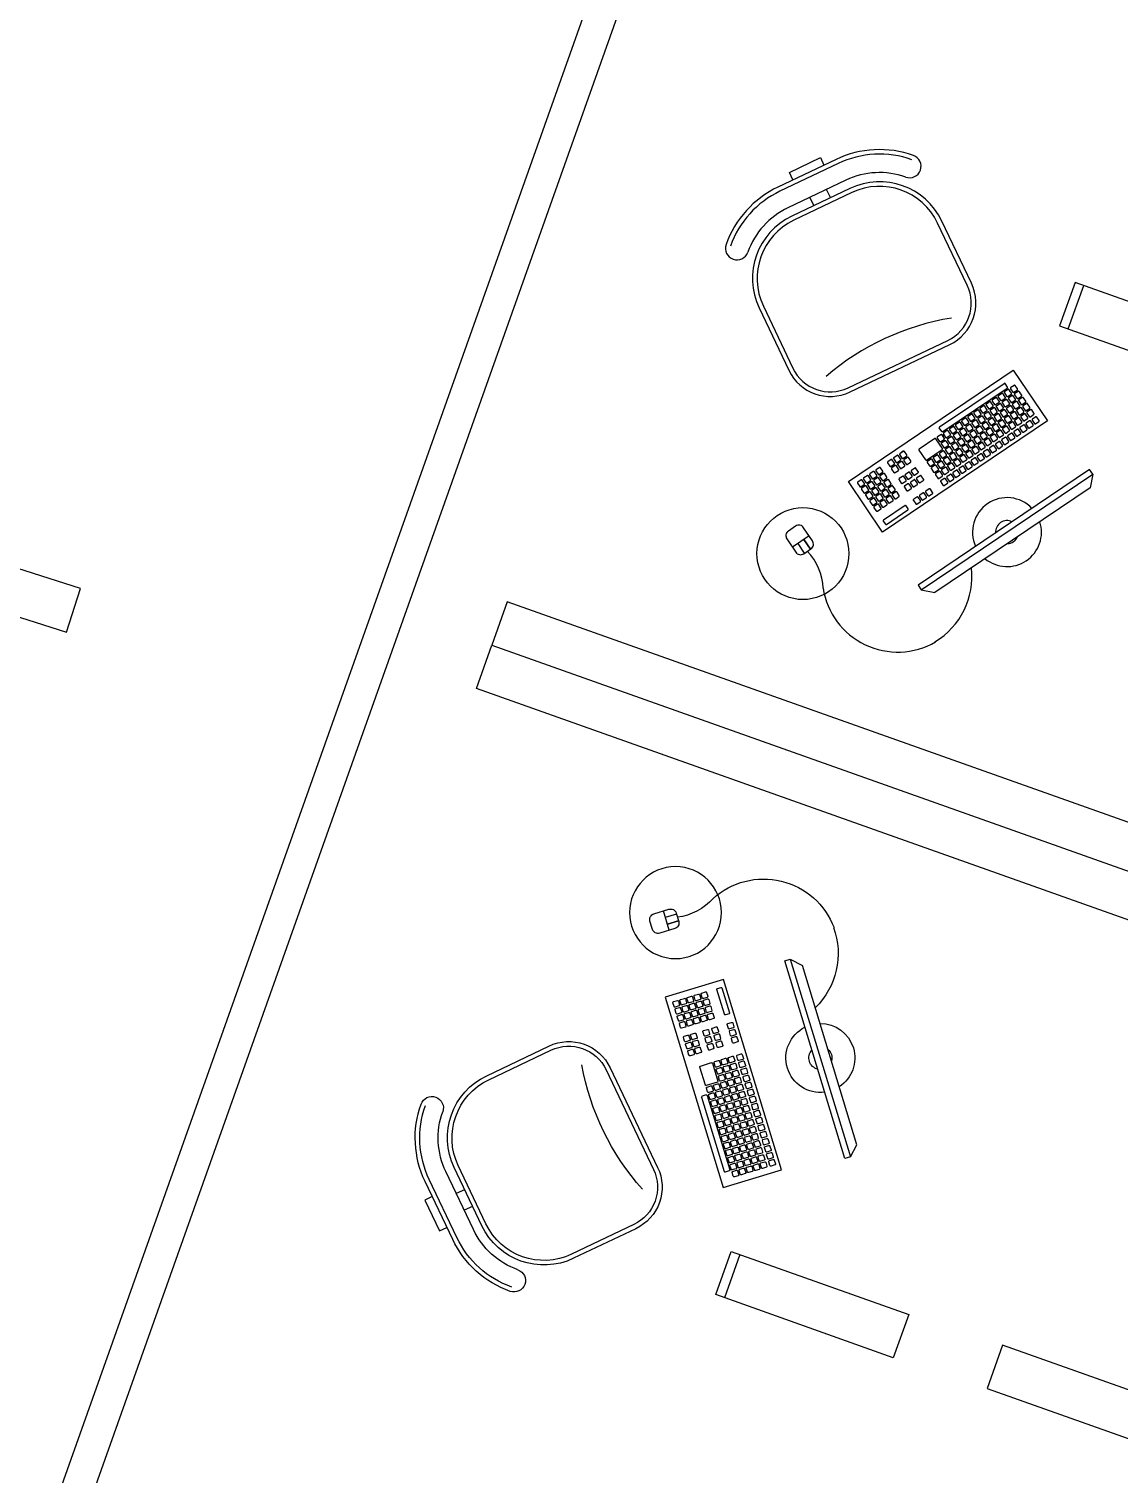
# Model space of a CAD drawing. Extents: x -1.7 to 87, y -33.6 to 19.
# Drawn here: x 42.732 to 45.104, y 6.412 to 9.556 of the extents above; entities that cross this region are included whole.
import ezdxf

# ---------------------------------------------------------------- set-up
doc = ezdxf.new("R2010")
doc.units = 0
for name, color, linetype in [('AR-ARMÁRIOS', 2, 'Continuous'), ('AR-DIV', 2, 'Continuous'), ('AR-MOB', 2, 'Continuous')]:
    doc.layers.add(name, color=color, linetype=linetype)

# ---------------------------------------------------------------- blocks, each defined once
blk = doc.blocks.new('CADEIRA-S')
at = {"color": 2}
for p, q in [((0.0718, 0.2686), (-0.0682, 0.2686)), ((0.0718, 0.2186), (-0.0682, 0.2186)), ((0.0718, 0.1986), (-0.0682, 0.1986)), ((-0.2182, 0.0486), (-0.2182, -0.1014)), ((0.2218, -0.1014), (0.2218, 0.0486)), ((-0.1182, -0.2014), (0.1218, -0.2014))]:
    blk.add_line(p, q, dxfattribs=at)
at = {"color": 1}
for p, q in [((0.0718, 0.2586), (-0.0682, 0.2586)), ((-0.0148, 0.1986), (-0.0149, 0.2186)), ((0.0252, 0.1986), (0.0251, 0.2186)), ((0.0718, 0.1886), (-0.0682, 0.1886)), ((-0.2082, 0.0486), (-0.2082, -0.1014)), ((0.2118, -0.1014), (0.2118, 0.0486)), ((-0.1182, -0.1914), (0.1218, -0.1914))]:
    blk.add_line(p, q, dxfattribs=at)
at = {"color": 2}
blk.add_lwpolyline([(-0.032, 0.2686), (-0.032, 0.2867), (0.0426, 0.2867), (0.0426, 0.2686)], dxfattribs=at)
for centre, radius, start, end in [((-0.0682, 0.0486), 0.22, 90, 135), ((0.0718, 0.0486), 0.22, 45, 90), ((-0.2061, 0.1864), 0.025, 135, 315), ((-0.0682, 0.0486), 0.15, 90, 180), ((-0.0682, 0.0486), 0.17, 90, 135), ((0.0718, 0.0486), 0.17, 45, 90), ((0.0718, 0.0486), 0.15, 0, 90), ((0.2097, 0.1864), 0.025, 225, 45), ((-0.1182, -0.1014), 0.1, 180, 270), ((0.1218, -0.1014), 0.1, 270, 0)]:
    blk.add_arc(centre, radius, start, end, dxfattribs=at)
at = {"color": 1}
for centre, radius, start, end in [((-0.0682, 0.0486), 0.21, 90, 135), ((0.0718, 0.0486), 0.21, 45, 90), ((-0.0682, 0.0486), 0.14, 90, 180), ((0.0718, 0.0486), 0.14, 0, 90), ((-0.1182, -0.1014), 0.09, 180, 270), ((0.1218, -0.1014), 0.09, 270, 0), ((-0.0052, -0.6823), 0.5534, 73.6911, 105.2491)]:
    blk.add_arc(centre, radius, start, end, dxfattribs=at)
blk = doc.blocks.new('CPU')
at = {"color": 1}
blk.add_line((1.1721, 1.0512), (1.1721, 0.9512), dxfattribs=at)
blk.add_lwpolyline([(0.7821, 0.9512), (1.1921, 0.9512), (1.1921, 1.0512), (0.7821, 1.0512)], close=True, dxfattribs=at)
blk = doc.blocks.new('estacao de trabalho 290 x 150')
at = {"color": 252}
for p, q in [((-0.691, 0.7737), (-0.5904, 0.9098)), ((-0.681, 0.7663), (-0.5804, 0.9024)), ((-0.5808, 0.9046), (-0.5882, 0.9101)), ((-0.5718, 0.898), (-0.5753, 0.9006)), ((-0.6832, 0.7659), (-0.6907, 0.7714)), ((-0.6743, 0.7593), (-0.6777, 0.7619)), ((-0.6921, 0.7463), (-0.7165, 0.7132)), ((-0.6934, 0.6962), (-0.669, 0.7293)), ((-0.6693, 0.7315), (-0.6898, 0.7467)), ((-0.7501, 0.6937), (-0.7475, 0.6972)), ((-0.7162, 0.711), (-0.6957, 0.6958)), ((-0.7401, 0.6863), (-0.7375, 0.6898)), ((-0.7044, 0.5873), (-0.7381, 0.5416)), ((-0.7289, 0.5348), (-0.6952, 0.5804)), ((-0.6955, 0.5827), (-0.7022, 0.5876)), ((-0.7378, 0.5394), (-0.7311, 0.5345))]:
    blk.add_line(p, q, dxfattribs=at)
at = {"color": 2}
for p, q in [((-0.3423, 0.788), (-0.3379, 0.7583)), ((-0.3379, 0.7583), (-0.5801, 0.4305)), ((-0.8789, 0.4551), (-0.905, 0.4198)), ((-0.8666, 0.4291), (-0.887, 0.4442)), ((-0.887, 0.4442), (-0.8666, 0.4291)), ((-0.8758, 0.4167), (-0.8962, 0.4318)), ((-0.6097, 0.426), (-0.5801, 0.4305))]:
    blk.add_line(p, q, dxfattribs=at)
for points in [[(-0.8381, 0.5953), (-0.5809, 0.9435), (-0.4743, 0.8647), (-0.7315, 0.5165)], [(-1.45, 0), (1.45, 0), (1.45, 0.1), (-1.45, 0.1)]]:
    blk.add_lwpolyline(points, close=True, dxfattribs=at)
at = {"color": 252}
for points in [[(-0.5588, 0.9083), (-0.5658, 0.9134, 0.414214), (-0.5684, 0.913), (-0.5736, 0.9061, 0.414214), (-0.5732, 0.9034), (-0.5662, 0.8983, 0.414214), (-0.5636, 0.8987), (-0.5584, 0.9057, 0.414214)], [(-0.5778, 0.8826), (-0.5848, 0.8877, 0.414214), (-0.5874, 0.8873), (-0.5926, 0.8804, 0.414214), (-0.5922, 0.8777), (-0.5852, 0.8726, 0.414214), (-0.5826, 0.873), (-0.5774, 0.8799, 0.414214)], [(-0.5683, 0.8954), (-0.5753, 0.9006, 0.414214), (-0.5779, 0.9002), (-0.5831, 0.8932, 0.414214), (-0.5827, 0.8906), (-0.5757, 0.8854, 0.414214), (-0.5731, 0.8858), (-0.5679, 0.8928, 0.414214)], [(-0.5555, 0.8859), (-0.5624, 0.8911, 0.414214), (-0.5651, 0.8907), (-0.5702, 0.8837, 0.414214), (-0.5698, 0.8811), (-0.5629, 0.8759, 0.414214), (-0.5602, 0.8763), (-0.5551, 0.8833, 0.414214)], [(-0.546, 0.8988), (-0.5529, 0.9039, 0.414214), (-0.5556, 0.9035), (-0.5607, 0.8966, 0.414214), (-0.5603, 0.8939), (-0.5533, 0.8888, 0.414214), (-0.5507, 0.8892), (-0.5456, 0.8962, 0.414214)], [(-0.5426, 0.8764), (-0.5495, 0.8816, 0.414214), (-0.5522, 0.8812), (-0.5573, 0.8742, 0.414214), (-0.5569, 0.8716), (-0.55, 0.8664, 0.414214), (-0.5473, 0.8668), (-0.5422, 0.8738, 0.414214)], [(-0.5331, 0.8893), (-0.54, 0.8944, 0.414214), (-0.5427, 0.894), (-0.5478, 0.8871, 0.414214), (-0.5474, 0.8844), (-0.5405, 0.8793, 0.414214), (-0.5378, 0.8797), (-0.5327, 0.8866, 0.414214)], [(-0.5202, 0.8798), (-0.5272, 0.8849, 0.414214), (-0.5298, 0.8845), (-0.535, 0.8776, 0.414214), (-0.5346, 0.8749), (-0.5276, 0.8698, 0.414214), (-0.525, 0.8702), (-0.5198, 0.8771, 0.414214)], [(-0.6064, 0.844), (-0.6133, 0.8491, 0.414214), (-0.616, 0.8487), (-0.6211, 0.8417, 0.414214), (-0.6207, 0.8391), (-0.6137, 0.834, 0.414214), (-0.6111, 0.8344), (-0.606, 0.8413, 0.414214)], [(-0.5969, 0.8568), (-0.6038, 0.862, 0.414214), (-0.6065, 0.8616), (-0.6116, 0.8546, 0.414214), (-0.6112, 0.852), (-0.6042, 0.8468, 0.414214), (-0.6016, 0.8472), (-0.5965, 0.8542, 0.414214)], [(-0.5873, 0.8697), (-0.5943, 0.8748, 0.414214), (-0.5969, 0.8744), (-0.6021, 0.8675, 0.414214), (-0.6017, 0.8648), (-0.5947, 0.8597, 0.414214), (-0.5921, 0.8601), (-0.5869, 0.8671, 0.414214)], [(-0.584, 0.8473), (-0.5909, 0.8525, 0.414214), (-0.5936, 0.8521), (-0.5987, 0.8451, 0.414214), (-0.5983, 0.8425), (-0.5914, 0.8373, 0.414214), (-0.5887, 0.8377), (-0.5836, 0.8447, 0.414214)], [(-0.5745, 0.8602), (-0.5814, 0.8653, 0.414214), (-0.5841, 0.8649), (-0.5892, 0.858, 0.414214), (-0.5888, 0.8553), (-0.5819, 0.8502, 0.414214), (-0.5792, 0.8506), (-0.5741, 0.8575, 0.414214)], [(-0.565, 0.8731), (-0.5719, 0.8782, 0.414214), (-0.5746, 0.8778), (-0.5797, 0.8708, 0.414214), (-0.5793, 0.8682), (-0.5724, 0.8631, 0.414214), (-0.5697, 0.8635), (-0.5646, 0.8704, 0.414214)], [(-0.5616, 0.8507), (-0.5686, 0.8558, 0.414214), (-0.5712, 0.8554), (-0.5763, 0.8485, 0.414214), (-0.5759, 0.8458), (-0.569, 0.8407, 0.414214), (-0.5663, 0.8411), (-0.5612, 0.848, 0.414214)], [(-0.5521, 0.8636), (-0.5591, 0.8687, 0.414214), (-0.5617, 0.8683), (-0.5668, 0.8613, 0.414214), (-0.5664, 0.8587), (-0.5595, 0.8536, 0.414214), (-0.5568, 0.8539), (-0.5517, 0.8609, 0.414214)], [(-0.5392, 0.854), (-0.5462, 0.8592, 0.414214), (-0.5488, 0.8588), (-0.554, 0.8518, 0.414214), (-0.5536, 0.8492), (-0.5466, 0.844, 0.414214), (-0.544, 0.8444), (-0.5388, 0.8514, 0.414214)], [(-0.5297, 0.8669), (-0.5367, 0.8721, 0.414214), (-0.5393, 0.8717), (-0.5445, 0.8647, 0.414214), (-0.5441, 0.8621), (-0.5371, 0.8569, 0.414214), (-0.5345, 0.8573), (-0.5293, 0.8643, 0.414214)], [(-0.5264, 0.8445), (-0.5333, 0.8497, 0.414214), (-0.536, 0.8493), (-0.5411, 0.8423, 0.414214), (-0.5407, 0.8397), (-0.5338, 0.8345, 0.414214), (-0.5311, 0.8349), (-0.526, 0.8419, 0.414214)], [(-0.5169, 0.8574), (-0.5238, 0.8625, 0.414214), (-0.5265, 0.8621), (-0.5316, 0.8552, 0.414214), (-0.5312, 0.8525), (-0.5242, 0.8474, 0.414214), (-0.5216, 0.8478), (-0.5165, 0.8548, 0.414214)], [(-0.5073, 0.8703), (-0.5143, 0.8754, 0.414214), (-0.5169, 0.875), (-0.5221, 0.8681, 0.414214), (-0.5217, 0.8654), (-0.5147, 0.8603, 0.414214), (-0.5121, 0.8607), (-0.507, 0.8676, 0.414214)], [(-0.501, 0.8466), (-0.508, 0.8518, 0.414214), (-0.5106, 0.8514), (-0.5158, 0.8444, 0.414214), (-0.5154, 0.8418), (-0.5084, 0.8366, 0.414214), (-0.5058, 0.837), (-0.5006, 0.844, 0.414214)], [(-0.4915, 0.8595), (-0.4985, 0.8646, 0.414214), (-0.5011, 0.8642), (-0.5063, 0.8573, 0.414214), (-0.5059, 0.8546), (-0.4989, 0.8495, 0.414214), (-0.4963, 0.8499), (-0.4911, 0.8569, 0.414214)], [(-0.6254, 0.8182), (-0.6323, 0.8234, 0.414214), (-0.635, 0.823), (-0.6401, 0.816, 0.414214), (-0.6397, 0.8134), (-0.6328, 0.8082, 0.414214), (-0.6301, 0.8086), (-0.625, 0.8156, 0.414214)], [(-0.6159, 0.8311), (-0.6228, 0.8362, 0.414214), (-0.6255, 0.8358), (-0.6306, 0.8289, 0.414214), (-0.6302, 0.8262), (-0.6233, 0.8211, 0.414214), (-0.6206, 0.8215), (-0.6155, 0.8284, 0.414214)], [(-0.603, 0.8216), (-0.61, 0.8267, 0.414214), (-0.6126, 0.8263), (-0.6177, 0.8194, 0.414214), (-0.6173, 0.8167), (-0.6104, 0.8116, 0.414214), (-0.6077, 0.812), (-0.6026, 0.8189, 0.414214)], [(-0.5935, 0.8345), (-0.6004, 0.8396, 0.414214), (-0.6031, 0.8392), (-0.6082, 0.8322, 0.414214), (-0.6078, 0.8296), (-0.6009, 0.8245, 0.414214), (-0.5982, 0.8249), (-0.5931, 0.8318, 0.414214)], [(-0.5901, 0.8121), (-0.5971, 0.8172, 0.414214), (-0.5997, 0.8168), (-0.6049, 0.8099, 0.414214), (-0.6045, 0.8072), (-0.5975, 0.8021, 0.414214), (-0.5949, 0.8025), (-0.5897, 0.8094, 0.414214)], [(-0.5806, 0.8249), (-0.5876, 0.8301, 0.414214), (-0.5902, 0.8297), (-0.5954, 0.8227, 0.414214), (-0.595, 0.8201), (-0.588, 0.8149, 0.414214), (-0.5854, 0.8153), (-0.5802, 0.8223, 0.414214)], [(-0.5711, 0.8378), (-0.5781, 0.843, 0.414214), (-0.5807, 0.8426), (-0.5859, 0.8356, 0.414214), (-0.5855, 0.833), (-0.5785, 0.8278, 0.414214), (-0.5759, 0.8282), (-0.5707, 0.8352, 0.414214)], [(-0.5678, 0.8154), (-0.5747, 0.8206, 0.414214), (-0.5774, 0.8202), (-0.5825, 0.8132, 0.414214), (-0.5821, 0.8106), (-0.5751, 0.8054, 0.414214), (-0.5725, 0.8058), (-0.5674, 0.8128, 0.414214)], [(-0.5582, 0.8283), (-0.5652, 0.8334, 0.414214), (-0.5678, 0.833), (-0.573, 0.8261, 0.414214), (-0.5726, 0.8234), (-0.5656, 0.8183, 0.414214), (-0.563, 0.8187), (-0.5578, 0.8257, 0.414214)], [(-0.5487, 0.8412), (-0.5557, 0.8463, 0.414214), (-0.5583, 0.8459), (-0.5635, 0.839, 0.414214), (-0.5631, 0.8363), (-0.5561, 0.8312, 0.414214), (-0.5535, 0.8316), (-0.5483, 0.8385, 0.414214)], [(-0.5454, 0.8188), (-0.5523, 0.8239, 0.414214), (-0.555, 0.8235), (-0.5601, 0.8166, 0.414214), (-0.5597, 0.8139), (-0.5528, 0.8088, 0.414214), (-0.5501, 0.8092), (-0.545, 0.8162, 0.414214)], [(-0.5359, 0.8317), (-0.5428, 0.8368, 0.414214), (-0.5455, 0.8364), (-0.5506, 0.8295, 0.414214), (-0.5502, 0.8268), (-0.5433, 0.8217, 0.414214), (-0.5406, 0.8221), (-0.5355, 0.829, 0.414214)], [(-0.52, 0.8209), (-0.527, 0.826, 0.414214), (-0.5296, 0.8256), (-0.5348, 0.8187, 0.414214), (-0.5344, 0.816), (-0.5274, 0.8109, 0.414214), (-0.5248, 0.8113), (-0.5196, 0.8182, 0.414214)], [(-0.5105, 0.8338), (-0.5175, 0.8389, 0.414214), (-0.5201, 0.8385), (-0.5253, 0.8315, 0.414214), (-0.5249, 0.8289), (-0.5179, 0.8238, 0.414214), (-0.5153, 0.8242), (-0.5101, 0.8311, 0.414214)], [(-0.6444, 0.7925), (-0.6513, 0.7976, 0.414214), (-0.654, 0.7972), (-0.6591, 0.7903, 0.414214), (-0.6587, 0.7876), (-0.6518, 0.7825, 0.414214), (-0.6491, 0.7829), (-0.644, 0.7898, 0.414214)], [(-0.6349, 0.8054), (-0.6418, 0.8105, 0.414214), (-0.6445, 0.8101), (-0.6496, 0.8031, 0.414214), (-0.6492, 0.8005), (-0.6423, 0.7954, 0.414214), (-0.6396, 0.7958), (-0.6345, 0.8027, 0.414214)], [(-0.6315, 0.783), (-0.6385, 0.7881, 0.414214), (-0.6411, 0.7877), (-0.6463, 0.7808, 0.414214), (-0.6459, 0.7781), (-0.6389, 0.773, 0.414214), (-0.6363, 0.7734), (-0.6311, 0.7803, 0.414214)], [(-0.622, 0.7958), (-0.629, 0.801, 0.414214), (-0.6316, 0.8006), (-0.6368, 0.7936, 0.414214), (-0.6364, 0.791), (-0.6294, 0.7858, 0.414214), (-0.6268, 0.7862), (-0.6216, 0.7932, 0.414214)], [(-0.6125, 0.8087), (-0.6195, 0.8139, 0.414214), (-0.6221, 0.8135), (-0.6272, 0.8065, 0.414214), (-0.6268, 0.8039), (-0.6199, 0.7987, 0.414214), (-0.6172, 0.7991), (-0.6121, 0.8061, 0.414214)], [(-0.6091, 0.7863), (-0.6161, 0.7915, 0.414214), (-0.6187, 0.7911), (-0.6239, 0.7841, 0.414214), (-0.6235, 0.7815), (-0.6165, 0.7763, 0.414214), (-0.6139, 0.7767), (-0.6087, 0.7837, 0.414214)], [(-0.5996, 0.7992), (-0.6066, 0.8043, 0.414214), (-0.6092, 0.8039), (-0.6144, 0.797, 0.414214), (-0.614, 0.7943), (-0.607, 0.7892, 0.414214), (-0.6044, 0.7896), (-0.5992, 0.7966, 0.414214)], [(-0.5868, 0.7897), (-0.5937, 0.7948, 0.414214), (-0.5964, 0.7944), (-0.6015, 0.7875, 0.414214), (-0.6011, 0.7848), (-0.5942, 0.7797, 0.414214), (-0.5915, 0.7801), (-0.5864, 0.7871, 0.414214)], [(-0.5773, 0.8026), (-0.5842, 0.8077, 0.414214), (-0.5869, 0.8073), (-0.592, 0.8004, 0.414214), (-0.5916, 0.7977), (-0.5846, 0.7926, 0.414214), (-0.582, 0.793), (-0.5769, 0.7999, 0.414214)], [(-0.5644, 0.7931), (-0.5713, 0.7982, 0.414214), (-0.574, 0.7978), (-0.5791, 0.7908, 0.414214), (-0.5787, 0.7882), (-0.5718, 0.7831, 0.414214), (-0.5691, 0.7835), (-0.564, 0.7904, 0.414214)], [(-0.5549, 0.8059), (-0.5618, 0.8111, 0.414214), (-0.5645, 0.8107), (-0.5696, 0.8037, 0.414214), (-0.5692, 0.8011), (-0.5623, 0.7959, 0.414214), (-0.5596, 0.7963), (-0.5545, 0.8033, 0.414214)], [(-0.5486, 0.7823), (-0.5555, 0.7874, 0.414214), (-0.5582, 0.787), (-0.5633, 0.7801, 0.414214), (-0.5629, 0.7774), (-0.556, 0.7723, 0.414214), (-0.5533, 0.7727), (-0.5482, 0.7796, 0.414214)], [(-0.5391, 0.7952), (-0.546, 0.8003, 0.414214), (-0.5487, 0.7999), (-0.5538, 0.7929, 0.414214), (-0.5534, 0.7903), (-0.5464, 0.7852, 0.414214), (-0.5438, 0.7856), (-0.5387, 0.7925, 0.414214)], [(-0.5295, 0.808), (-0.5365, 0.8132, 0.414214), (-0.5391, 0.8128), (-0.5443, 0.8058, 0.414214), (-0.5439, 0.8032), (-0.5369, 0.798, 0.414214), (-0.5343, 0.7984), (-0.5292, 0.8054, 0.414214)], [(-0.6729, 0.7539), (-0.6799, 0.759, 0.414214), (-0.6825, 0.7586), (-0.6877, 0.7517, 0.414214), (-0.6873, 0.749), (-0.6803, 0.7439, 0.414214), (-0.6777, 0.7443), (-0.6725, 0.7512, 0.414214)], [(-0.6634, 0.7667), (-0.6704, 0.7719, 0.414214), (-0.673, 0.7715), (-0.6781, 0.7645, 0.414214), (-0.6777, 0.7619), (-0.6708, 0.7567, 0.414214), (-0.6681, 0.7571), (-0.663, 0.7641, 0.414214)], [(-0.6539, 0.7796), (-0.6608, 0.7848, 0.414214), (-0.6635, 0.7844), (-0.6686, 0.7774, 0.414214), (-0.6682, 0.7748), (-0.6613, 0.7696, 0.414214), (-0.6586, 0.77), (-0.6535, 0.777, 0.414214)], [(-0.6505, 0.7572), (-0.6575, 0.7624, 0.414214), (-0.6601, 0.762), (-0.6653, 0.755, 0.414214), (-0.6649, 0.7524), (-0.6579, 0.7472, 0.414214), (-0.6553, 0.7476), (-0.6501, 0.7546, 0.414214)], [(-0.641, 0.7701), (-0.648, 0.7752, 0.414214), (-0.6506, 0.7748), (-0.6558, 0.7679, 0.414214), (-0.6554, 0.7652), (-0.6484, 0.7601, 0.414214), (-0.6458, 0.7605), (-0.6406, 0.7675, 0.414214)], [(-0.6282, 0.7606), (-0.6351, 0.7657, 0.414214), (-0.6378, 0.7653), (-0.6429, 0.7584, 0.414214), (-0.6425, 0.7557), (-0.6355, 0.7506, 0.414214), (-0.6329, 0.751), (-0.6278, 0.758, 0.414214)], [(-0.6187, 0.7735), (-0.6256, 0.7786, 0.414214), (-0.6283, 0.7782), (-0.6334, 0.7713, 0.414214), (-0.633, 0.7686), (-0.626, 0.7635, 0.414214), (-0.6234, 0.7639), (-0.6183, 0.7708, 0.414214)], [(-0.6153, 0.7511), (-0.6222, 0.7562, 0.414214), (-0.6249, 0.7558), (-0.63, 0.7489, 0.414214), (-0.6296, 0.7462), (-0.6227, 0.7411, 0.414214), (-0.62, 0.7415), (-0.6149, 0.7484, 0.414214)], [(-0.6058, 0.764), (-0.6127, 0.7691, 0.414214), (-0.6154, 0.7687), (-0.6205, 0.7617, 0.414214), (-0.6201, 0.7591), (-0.6132, 0.754, 0.414214), (-0.6105, 0.7544), (-0.6054, 0.7613, 0.414214)], [(-0.5963, 0.7768), (-0.6032, 0.782, 0.414214), (-0.6059, 0.7816), (-0.611, 0.7746, 0.414214), (-0.6106, 0.772), (-0.6037, 0.7668, 0.414214), (-0.601, 0.7672), (-0.5959, 0.7742, 0.414214)], [(-0.5929, 0.7545), (-0.5999, 0.7596, 0.414214), (-0.6025, 0.7592), (-0.6077, 0.7522, 0.414214), (-0.6073, 0.7496), (-0.6003, 0.7445, 0.414214), (-0.5977, 0.7449), (-0.5925, 0.7518, 0.414214)], [(-0.5834, 0.7673), (-0.5904, 0.7725, 0.414214), (-0.593, 0.7721), (-0.5981, 0.7651, 0.414214), (-0.5977, 0.7625), (-0.5908, 0.7573, 0.414214), (-0.5881, 0.7577), (-0.583, 0.7647, 0.414214)], [(-0.5739, 0.7802), (-0.5809, 0.7853, 0.414214), (-0.5835, 0.7849), (-0.5886, 0.778, 0.414214), (-0.5882, 0.7753), (-0.5813, 0.7702, 0.414214), (-0.5786, 0.7706), (-0.5735, 0.7775, 0.414214)], [(-0.5676, 0.7566), (-0.5745, 0.7617, 0.414214), (-0.5772, 0.7613), (-0.5823, 0.7543, 0.414214), (-0.5819, 0.7517), (-0.575, 0.7465, 0.414214), (-0.5723, 0.7469), (-0.5672, 0.7539, 0.414214)], [(-0.5581, 0.7694), (-0.565, 0.7746, 0.414214), (-0.5677, 0.7742), (-0.5728, 0.7672, 0.414214), (-0.5724, 0.7646), (-0.5655, 0.7594, 0.414214), (-0.5628, 0.7598), (-0.5577, 0.7668, 0.414214)], [(-0.66, 0.7444), (-0.667, 0.7495, 0.414214), (-0.6696, 0.7491), (-0.6748, 0.7422, 0.414214), (-0.6744, 0.7395), (-0.6674, 0.7344, 0.414214), (-0.6648, 0.7348), (-0.6596, 0.7417, 0.414214)], [(-0.6567, 0.722), (-0.6636, 0.7271, 0.414214), (-0.6663, 0.7267), (-0.6714, 0.7198, 0.414214), (-0.671, 0.7171), (-0.6641, 0.712, 0.414214), (-0.6614, 0.7124), (-0.6563, 0.7193, 0.414214)], [(-0.6472, 0.7349), (-0.6541, 0.74, 0.414214), (-0.6568, 0.7396), (-0.6619, 0.7326, 0.414214), (-0.6615, 0.73), (-0.6546, 0.7249, 0.414214), (-0.6519, 0.7253), (-0.6468, 0.7322, 0.414214)], [(-0.6377, 0.7477), (-0.6446, 0.7529, 0.414214), (-0.6473, 0.7525), (-0.6524, 0.7455, 0.414214), (-0.652, 0.7429), (-0.6451, 0.7377, 0.414214), (-0.6424, 0.7381), (-0.6373, 0.7451, 0.414214)], [(-0.6343, 0.7254), (-0.6413, 0.7305, 0.414214), (-0.6439, 0.7301), (-0.649, 0.7231, 0.414214), (-0.6486, 0.7205), (-0.6417, 0.7154, 0.414214), (-0.639, 0.7158), (-0.6339, 0.7227, 0.414214)], [(-0.6248, 0.7382), (-0.6317, 0.7434, 0.414214), (-0.6344, 0.743), (-0.6395, 0.736, 0.414214), (-0.6391, 0.7334), (-0.6322, 0.7282, 0.414214), (-0.6295, 0.7286), (-0.6244, 0.7356, 0.414214)], [(-0.6119, 0.7287), (-0.6189, 0.7339, 0.414214), (-0.6215, 0.7335), (-0.6267, 0.7265, 0.414214), (-0.6263, 0.7239), (-0.6193, 0.7187, 0.414214), (-0.6167, 0.7191), (-0.6115, 0.7261, 0.414214)], [(-0.6024, 0.7416), (-0.6094, 0.7467, 0.414214), (-0.612, 0.7463), (-0.6172, 0.7394, 0.414214), (-0.6168, 0.7367), (-0.6098, 0.7316, 0.414214), (-0.6072, 0.732), (-0.602, 0.7389, 0.414214)], [(-0.5961, 0.7179), (-0.6031, 0.7231, 0.414214), (-0.6057, 0.7227), (-0.6108, 0.7157, 0.414214), (-0.6104, 0.7131), (-0.6035, 0.7079, 0.414214), (-0.6008, 0.7083), (-0.5957, 0.7153, 0.414214)], [(-0.5866, 0.7308), (-0.5935, 0.7359, 0.414214), (-0.5962, 0.7356), (-0.6013, 0.7286, 0.414214), (-0.6009, 0.7259), (-0.594, 0.7208, 0.414214), (-0.5913, 0.7212), (-0.5862, 0.7282, 0.414214)], [(-0.5771, 0.7437), (-0.584, 0.7488, 0.414214), (-0.5867, 0.7484), (-0.5918, 0.7415, 0.414214), (-0.5914, 0.7388), (-0.5845, 0.7337, 0.414214), (-0.5818, 0.7341), (-0.5767, 0.741, 0.414214)], [(-0.7379, 0.6924), (-0.7448, 0.6976, 0.414214), (-0.7475, 0.6972), (-0.7526, 0.6902, 0.414214), (-0.7522, 0.6876), (-0.7453, 0.6824, 0.414214), (-0.7426, 0.6828), (-0.7375, 0.6898, 0.414214)], [(-0.6757, 0.6963), (-0.6826, 0.7014, 0.414214), (-0.6853, 0.701), (-0.6904, 0.694, 0.414214), (-0.69, 0.6914), (-0.6831, 0.6863, 0.414214), (-0.6804, 0.6867), (-0.6753, 0.6936, 0.414214)], [(-0.6662, 0.7091), (-0.6731, 0.7143, 0.414214), (-0.6758, 0.7139), (-0.6809, 0.7069, 0.414214), (-0.6805, 0.7043), (-0.6736, 0.6991, 0.414214), (-0.6709, 0.6995), (-0.6658, 0.7065, 0.414214)], [(-0.6628, 0.6867), (-0.6698, 0.6919, 0.414214), (-0.6724, 0.6915), (-0.6776, 0.6845, 0.414214), (-0.6772, 0.6819), (-0.6702, 0.6767, 0.414214), (-0.6676, 0.6771), (-0.6624, 0.6841, 0.414214)], [(-0.6533, 0.6996), (-0.6603, 0.7048, 0.414214), (-0.6629, 0.7044), (-0.6681, 0.6974, 0.414214), (-0.6677, 0.6948), (-0.6607, 0.6896, 0.414214), (-0.6581, 0.69), (-0.6529, 0.697, 0.414214)], [(-0.6438, 0.7125), (-0.6508, 0.7176, 0.414214), (-0.6534, 0.7172), (-0.6586, 0.7103, 0.414214), (-0.6582, 0.7076), (-0.6512, 0.7025, 0.414214), (-0.6486, 0.7029), (-0.6434, 0.7098, 0.414214)], [(-0.6405, 0.6901), (-0.6474, 0.6952, 0.414214), (-0.65, 0.6948), (-0.6552, 0.6879, 0.414214), (-0.6548, 0.6852), (-0.6478, 0.6801, 0.414214), (-0.6452, 0.6805), (-0.6401, 0.6875, 0.414214)], [(-0.6309, 0.703), (-0.6379, 0.7081, 0.414214), (-0.6405, 0.7077), (-0.6457, 0.7008, 0.414214), (-0.6453, 0.6981), (-0.6383, 0.693, 0.414214), (-0.6357, 0.6934), (-0.6305, 0.7003, 0.414214)], [(-0.6214, 0.7158), (-0.6284, 0.721, 0.414214), (-0.631, 0.7206), (-0.6362, 0.7136, 0.414214), (-0.6358, 0.711), (-0.6288, 0.7058, 0.414214), (-0.6262, 0.7062), (-0.621, 0.7132, 0.414214)], [(-0.6151, 0.6922), (-0.6221, 0.6973, 0.414214), (-0.6247, 0.6969), (-0.6299, 0.69, 0.414214), (-0.6295, 0.6873), (-0.6225, 0.6822, 0.414214), (-0.6199, 0.6826), (-0.6147, 0.6896, 0.414214)], [(-0.6056, 0.7051), (-0.6126, 0.7102, 0.414214), (-0.6152, 0.7098), (-0.6203, 0.7029, 0.414214), (-0.6199, 0.7002), (-0.613, 0.6951, 0.414214), (-0.6103, 0.6955), (-0.6052, 0.7024, 0.414214)], [(-0.7569, 0.6667), (-0.7639, 0.6718, 0.414214), (-0.7665, 0.6714), (-0.7716, 0.6645, 0.414214), (-0.7713, 0.6618), (-0.7643, 0.6567, 0.414214), (-0.7617, 0.6571), (-0.7565, 0.664, 0.414214)], [(-0.7474, 0.6796), (-0.7544, 0.6847, 0.414214), (-0.757, 0.6843), (-0.7621, 0.6773, 0.414214), (-0.7617, 0.6747), (-0.7548, 0.6696, 0.414214), (-0.7521, 0.67), (-0.747, 0.6769, 0.414214)], [(-0.744, 0.6572), (-0.751, 0.6623, 0.414214), (-0.7536, 0.6619), (-0.7588, 0.655, 0.414214), (-0.7584, 0.6523), (-0.7514, 0.6472, 0.414214), (-0.7488, 0.6476), (-0.7436, 0.6545, 0.414214)], [(-0.7345, 0.6701), (-0.7415, 0.6752, 0.414214), (-0.7441, 0.6748), (-0.7493, 0.6678, 0.414214), (-0.7489, 0.6652), (-0.7419, 0.6601, 0.414214), (-0.7393, 0.6605), (-0.7341, 0.6674, 0.414214)], [(-0.725, 0.6829), (-0.732, 0.6881, 0.414214), (-0.7346, 0.6877), (-0.7398, 0.6807, 0.414214), (-0.7394, 0.6781), (-0.7324, 0.6729, 0.414214), (-0.7298, 0.6733), (-0.7246, 0.6803, 0.414214)], [(-0.7021, 0.6664), (-0.7091, 0.6715, 0.414214), (-0.7117, 0.6711), (-0.7169, 0.6641, 0.414214), (-0.7165, 0.6615), (-0.7095, 0.6564, 0.414214), (-0.7069, 0.6568), (-0.7017, 0.6637, 0.414214)], [(-0.65, 0.6772), (-0.6569, 0.6824, 0.414214), (-0.6596, 0.682), (-0.6647, 0.675, 0.414214), (-0.6643, 0.6724), (-0.6573, 0.6672, 0.414214), (-0.6547, 0.6676), (-0.6496, 0.6746, 0.414214)], [(-0.6341, 0.6665), (-0.6411, 0.6716, 0.414214), (-0.6437, 0.6712), (-0.6489, 0.6643, 0.414214), (-0.6485, 0.6616), (-0.6415, 0.6565, 0.414214), (-0.6389, 0.6569), (-0.6337, 0.6638, 0.414214)], [(-0.6246, 0.6793), (-0.6316, 0.6845, 0.414214), (-0.6342, 0.6841), (-0.6394, 0.6771, 0.414214), (-0.639, 0.6745), (-0.632, 0.6693, 0.414214), (-0.6294, 0.6697), (-0.6242, 0.6767, 0.414214)], [(-0.7847, 0.629), (-0.7917, 0.6341, 0.414214), (-0.7943, 0.6337), (-0.7995, 0.6268, 0.414214), (-0.7991, 0.6241), (-0.7921, 0.619, 0.414214), (-0.7895, 0.6194), (-0.7843, 0.6263, 0.414214)], [(-0.7752, 0.6418), (-0.7822, 0.647, 0.414214), (-0.7848, 0.6466), (-0.79, 0.6396, 0.414214), (-0.7896, 0.637), (-0.7826, 0.6318, 0.414214), (-0.78, 0.6322), (-0.7748, 0.6392, 0.414214)], [(-0.7624, 0.6323), (-0.7693, 0.6375, 0.414214), (-0.772, 0.6371), (-0.7771, 0.6301, 0.414214), (-0.7767, 0.6275), (-0.7698, 0.6223, 0.414214), (-0.7671, 0.6227), (-0.762, 0.6297, 0.414214)], [(-0.7211, 0.6406), (-0.7281, 0.6458, 0.414214), (-0.7307, 0.6454), (-0.7359, 0.6384, 0.414214), (-0.7355, 0.6358), (-0.7285, 0.6306, 0.414214), (-0.7259, 0.631), (-0.7207, 0.638, 0.414214)], [(-0.7116, 0.6535), (-0.7186, 0.6586, 0.414214), (-0.7212, 0.6582), (-0.7264, 0.6513, 0.414214), (-0.726, 0.6486), (-0.719, 0.6435, 0.414214), (-0.7164, 0.6439), (-0.7112, 0.6508, 0.414214)], [(-0.7047, 0.629), (-0.7117, 0.6342, 0.414214), (-0.7143, 0.6338), (-0.7195, 0.6268, 0.414214), (-0.7191, 0.6242), (-0.7121, 0.619, 0.414214), (-0.7095, 0.6194), (-0.7043, 0.6264, 0.414214)], [(-0.6952, 0.6419), (-0.7022, 0.647, 0.414214), (-0.7048, 0.6466), (-0.7099, 0.6397, 0.414214), (-0.7095, 0.637), (-0.7026, 0.6319, 0.414214), (-0.6999, 0.6323), (-0.6948, 0.6392, 0.414214)], [(-0.6857, 0.6548), (-0.6927, 0.6599, 0.414214), (-0.6953, 0.6595), (-0.7004, 0.6525, 0.414214), (-0.7, 0.6499), (-0.6931, 0.6448, 0.414214), (-0.6904, 0.6451), (-0.6853, 0.6521, 0.414214)], [(-0.6575, 0.6343), (-0.6645, 0.6395, 0.414214), (-0.6671, 0.6391), (-0.6723, 0.6321, 0.414214), (-0.6719, 0.6295), (-0.6649, 0.6243, 0.414214), (-0.6623, 0.6247), (-0.6571, 0.6317, 0.414214)], [(-0.8038, 0.6032), (-0.8107, 0.6084, 0.414214), (-0.8134, 0.608), (-0.8185, 0.601, 0.414214), (-0.8181, 0.5984), (-0.8111, 0.5932, 0.414214), (-0.8085, 0.5936), (-0.8034, 0.6006, 0.414214)], [(-0.7942, 0.6161), (-0.8012, 0.6212, 0.414214), (-0.8038, 0.6208), (-0.809, 0.6139, 0.414214), (-0.8086, 0.6112), (-0.8016, 0.6061, 0.414214), (-0.799, 0.6065), (-0.7938, 0.6135, 0.414214)], [(-0.7909, 0.5937), (-0.7978, 0.5989, 0.414214), (-0.8005, 0.5985), (-0.8056, 0.5915, 0.414214), (-0.8052, 0.5889), (-0.7983, 0.5837, 0.414214), (-0.7956, 0.5841), (-0.7905, 0.5911, 0.414214)], [(-0.7814, 0.6066), (-0.7883, 0.6117, 0.414214), (-0.791, 0.6113), (-0.7961, 0.6044, 0.414214), (-0.7957, 0.6017), (-0.7888, 0.5966, 0.414214), (-0.7861, 0.597), (-0.781, 0.604, 0.414214)], [(-0.7719, 0.6195), (-0.7788, 0.6246, 0.414214), (-0.7815, 0.6242), (-0.7866, 0.6173, 0.414214), (-0.7862, 0.6146), (-0.7793, 0.6095, 0.414214), (-0.7766, 0.6099), (-0.7715, 0.6168, 0.414214)], [(-0.7685, 0.5971), (-0.7755, 0.6022, 0.414214), (-0.7781, 0.6018), (-0.7832, 0.5949, 0.414214), (-0.7828, 0.5922), (-0.7759, 0.5871, 0.414214), (-0.7732, 0.5875), (-0.7681, 0.5944, 0.414214)], [(-0.759, 0.61), (-0.766, 0.6151, 0.414214), (-0.7686, 0.6147), (-0.7737, 0.6077, 0.414214), (-0.7733, 0.6051), (-0.7664, 0.6, 0.414214), (-0.7637, 0.6004), (-0.7586, 0.6073, 0.414214)], [(-0.7495, 0.6228), (-0.7564, 0.628, 0.414214), (-0.7591, 0.6276), (-0.7642, 0.6206, 0.414214), (-0.7638, 0.618), (-0.7569, 0.6128, 0.414214), (-0.7542, 0.6132), (-0.7491, 0.6202, 0.414214)], [(-0.7461, 0.6005), (-0.7531, 0.6056, 0.414214), (-0.7557, 0.6052), (-0.7609, 0.5982, 0.414214), (-0.7605, 0.5956), (-0.7535, 0.5905, 0.414214), (-0.7509, 0.5909), (-0.7457, 0.5978, 0.414214)], [(-0.7366, 0.6133), (-0.7436, 0.6185, 0.414214), (-0.7462, 0.6181), (-0.7514, 0.6111, 0.414214), (-0.751, 0.6085), (-0.744, 0.6033, 0.414214), (-0.7414, 0.6037), (-0.7362, 0.6107, 0.414214)], [(-0.7238, 0.6038), (-0.7307, 0.609, 0.414214), (-0.7334, 0.6086), (-0.7385, 0.6016, 0.414214), (-0.7381, 0.599), (-0.7311, 0.5938, 0.414214), (-0.7285, 0.5942), (-0.7234, 0.6012, 0.414214)], [(-0.6766, 0.6086), (-0.6835, 0.6137, 0.414214), (-0.6862, 0.6133), (-0.6913, 0.6064, 0.414214), (-0.6909, 0.6037), (-0.6839, 0.5986, 0.414214), (-0.6813, 0.599), (-0.6762, 0.6059, 0.414214)], [(-0.667, 0.6215), (-0.674, 0.6266, 0.414214), (-0.6766, 0.6262), (-0.6818, 0.6192, 0.414214), (-0.6814, 0.6166), (-0.6744, 0.6115, 0.414214), (-0.6718, 0.6119), (-0.6666, 0.6188, 0.414214)], [(-0.778, 0.5842), (-0.785, 0.5894, 0.414214), (-0.7876, 0.589), (-0.7928, 0.582, 0.414214), (-0.7924, 0.5794), (-0.7854, 0.5742, 0.414214), (-0.7828, 0.5746), (-0.7776, 0.5816, 0.414214)], [(-0.7651, 0.5747), (-0.7721, 0.5799, 0.414214), (-0.7747, 0.5795), (-0.7799, 0.5725, 0.414214), (-0.7795, 0.5699), (-0.7725, 0.5647, 0.414214), (-0.7699, 0.5651), (-0.7647, 0.5721, 0.414214)], [(-0.7556, 0.5876), (-0.7626, 0.5927, 0.414214), (-0.7652, 0.5923), (-0.7704, 0.5854, 0.414214), (-0.77, 0.5827), (-0.763, 0.5776, 0.414214), (-0.7604, 0.578), (-0.7552, 0.5849, 0.414214)], [(-0.7523, 0.5652), (-0.7592, 0.5703, 0.414214), (-0.7619, 0.5699), (-0.767, 0.563, 0.414214), (-0.7666, 0.5603), (-0.7597, 0.5552, 0.414214), (-0.757, 0.5556), (-0.7519, 0.5626, 0.414214)], [(-0.7428, 0.5781), (-0.7497, 0.5832, 0.414214), (-0.7524, 0.5828), (-0.7575, 0.5759, 0.414214), (-0.7571, 0.5732), (-0.7502, 0.5681, 0.414214), (-0.7475, 0.5685), (-0.7424, 0.5754, 0.414214)], [(-0.7333, 0.5909), (-0.7402, 0.5961, 0.414214), (-0.7429, 0.5957), (-0.748, 0.5887, 0.414214), (-0.7476, 0.5861), (-0.7407, 0.5809, 0.414214), (-0.738, 0.5813), (-0.7329, 0.5883, 0.414214)]]:
    blk.add_lwpolyline(points, format="xyb", close=True, dxfattribs=at)
at = {"color": 1}
blk.add_lwpolyline([(-0.3524, 0.7954), (-0.6198, 0.4335), (-0.6097, 0.426), (-0.3423, 0.788)], close=True, dxfattribs=at)
at = {"color": 2}
blk.add_lwpolyline([(-0.925, 0.4502, 0.414214), (-0.9224, 0.4327), (-0.8947, 0.4122, 0.414214), (-0.8772, 0.4148), (-0.8659, 0.43, 0.414214), (-0.8686, 0.4475), (-0.8963, 0.468, 0.414214), (-0.9138, 0.4654)], format="xyb", close=True, dxfattribs=at)
at = {"color": 1}
blk.add_circle((-0.8788, 0.4144), 0.1, dxfattribs=at)
at = {"color": 252}
for centre, start, end in [((-0.5891, 0.9088), 53.544, 143.544), ((-0.5817, 0.9033), 323.544, 53.544), ((-0.6897, 0.7727), 143.544, 233.544), ((-0.6823, 0.7672), 233.544, 323.544), ((-0.6908, 0.7454), 53.544, 143.544), ((-0.6703, 0.7302), 323.544, 53.544), ((-0.7153, 0.7123), 143.544, 233.544), ((-0.6947, 0.6971), 233.544, 323.544), ((-0.7031, 0.5863), 53.544, 143.544), ((-0.6965, 0.5814), 323.544, 53.544), ((-0.7368, 0.5407), 143.544, 233.544), ((-0.7302, 0.5358), 233.544, 323.544)]:
    blk.add_arc(centre, 0.0016, start, end, dxfattribs=at)
at = {"color": 1}
for radius, start, end in [(0.075, 63.138, 223.9499), (0.075, 249.9739, 37.114), (0.025, 83.544, 203.544), (0.025, 291.5959, 355.492)]:
    blk.add_arc((-0.476, 0.607), radius, start, end, dxfattribs=at)
at = {"color": 2}
for centre, radius, start, end in [((-0.6697, 0.4348), 0.1637, 320.1264, 26.4045), ((-0.9266, 0.3121), 0.1233, 21.9141, 63.4984), ((-0.6679, 0.436), 0.164, 208.3713, 319.659)]:
    blk.add_arc(centre, radius, start, end, dxfattribs=at)
at = {"extrusion": (0, 0, -1), "xscale": -1, "zscale": -1, "rotation": 314.9999999999914}
blk.add_blockref('CADEIRA-S', (0.9586, 1.0061), dxfattribs=at)
at = {"rotation": 180.0250248330859}
blk.add_blockref('CPU', (0.6734, 2.1201), dxfattribs=at)
at = {"xscale": -1, "rotation": 179.974975166914}
blk.add_blockref('CPU', (-0.675, 2.115), dxfattribs=at)

msp = doc.modelspace()

# ---------------------------------------------------------------- linework, layer by layer
at = {"layer": 'AR-ARMÁRIOS'}
msp.add_lwpolyline([(40.3708, 6.9881), (40.1957, 6.4351, -0.007669), (42.611, 5.6292), (42.803, 6.1765, 0.007669)], format="xyb", close=True, dxfattribs=at)
at = {"layer": 'AR-DIV'}
for points in [[(42.7369, 6.1996), (44.999, 12.5724)], [(42.8029, 6.1765), (45.0639, 12.5462)]]:
    msp.add_lwpolyline(points, dxfattribs=at)

# ---------------------------------------------------------------- block references
at = {"layer": 'AR-MOB'}
for p, rotation in [((45.1053, 7.7301), 340.4579041356058), ((41.4626, 8.7796), 162.3044429805688)]:
    msp.add_blockref('estacao de trabalho 290 x 150', p, dxfattribs=dict(at, rotation=rotation))
at = {"layer": 'AR-MOB', "xscale": -1, "rotation": 160.4579041356055}
msp.add_blockref('estacao de trabalho 290 x 150', (45.1053, 7.7301), dxfattribs=at)

doc.saveas('drawing.dxf')
